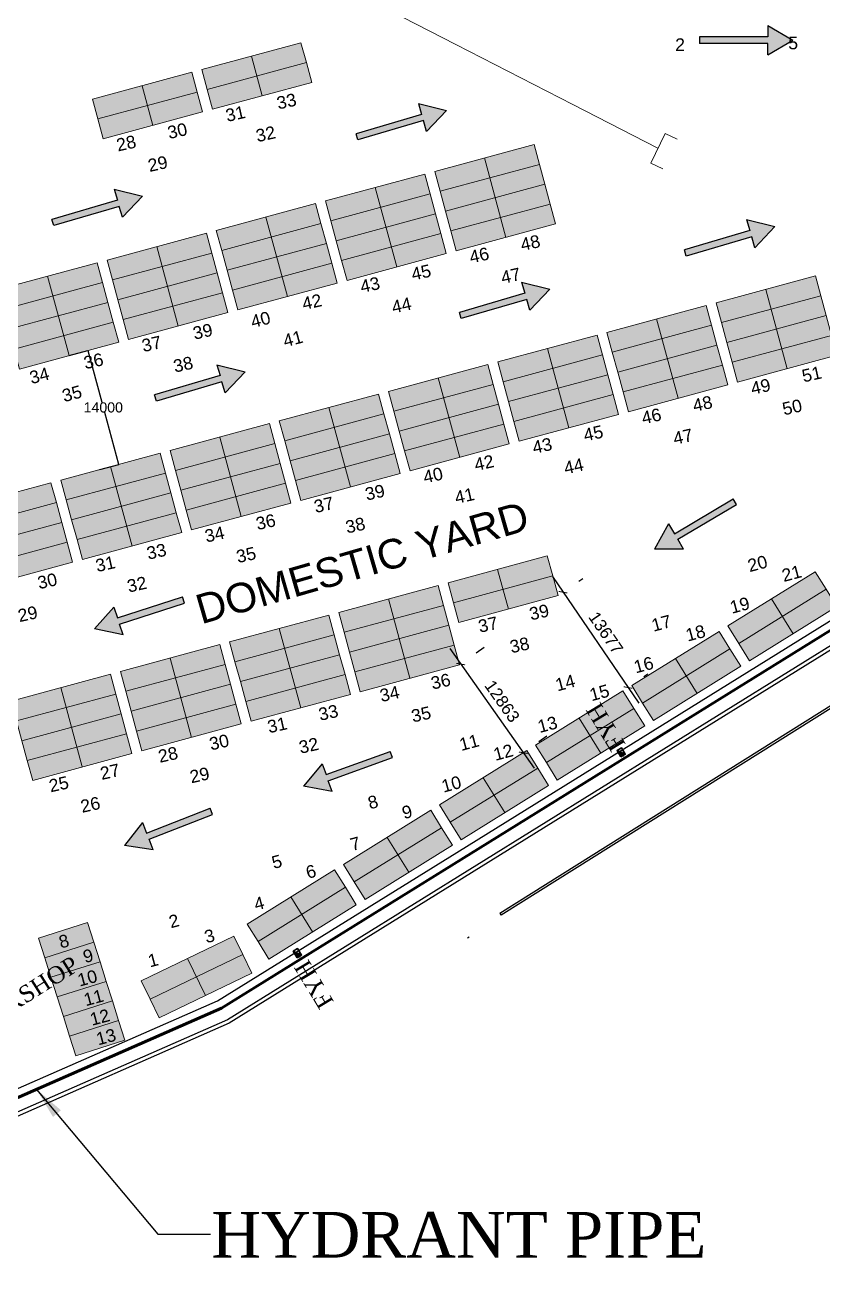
# Model space of a CAD drawing. Header units: inches. Extents: x -1774894 to -657573, y 144736 to 934842.
# Drawn here: x -1498552 to -1403978, y 578671 to 727260 of the extents above; entities that cross this region are included whole.
import ezdxf

# ---------------------------------------------------------------- set-up
doc = ezdxf.new("R2010")
doc.units = ezdxf.units.IN
doc.header["$MEASUREMENT"] = 0
for name, color, linetype in [('A-ANNO-TEXT', 7, 'Continuous'), ('A-WALL-PRHT-EXTR', 8, 'Continuous'), ('C-ROAD-OTLN', 142, 'Continuous'), ('siding cl', 7, 'Continuous')]:
    doc.layers.add(name, color=color, linetype=linetype)
for name, color, linetype, lineweight in [('Container', 5, 'Continuous', 9), ('Existing IR Track', 7, 'Continuous', 0), ('grid', 7, 'Continuous', 18), ('IR PROP. DETAILS', 190, 'Continuous', 0), ('P FIRE', 6, 'Continuous', 35), ('P FIXTURE', 54, 'Continuous', 30), ('P TEXT', 255, 'Continuous', 20), ('Platform', 7, 'Continuous', 0)]:
    doc.layers.add(name, color=color, linetype=linetype, lineweight=lineweight)
doc.styles.add('2MM', font='romans', dxfattribs={"height": 0.07874})
doc.styles.add('ANNO', font='arial.ttf')
doc.styles.add('ARIAL', font='arial.ttf')
doc.styles.get("Standard").update_dxf_attribs({"font": 'arial.ttf'})
doc.styles.add('TIMES', font='times.ttf')
doc.dimstyles.new('Architectural Metric', dxfattribs={"dimscale": 1500, "dimtxt": 2.38, "dimasz": 1.5, "dimexe": 1.5, "dimexo": 2.38, "dimgap": 0.5, "dimtad": 1, "dimtoh": 1, "dimdec": 0, "dimrnd": 1, "dimzin": 0, "dimdsep": 46, "dimtxsty": 'ANNO', "dimblk": 'ARCHTICK', "dimcen": 2.38, "dimdle": 1.5, "dimclrd": 256, "dimclre": 256, "dimclrt": 256, "dimadec": 0, "dimazin": 0, "dimtfac": 1, "dimtdec": 0, "dimtofl": 0, "dimtmove": 0, "dimatfit": 3, "dimfxl": 1, "dimtolj": 1, "dimtzin": 0, "dimlwd": 25, "dimarcsym": 0})
doc.dimstyles.get("Standard").update_dxf_attribs({"dimtxt": 0.18, "dimasz": 0.18, "dimexe": 0.18, "dimexo": 0.0625, "dimgap": 0.09, "dimtad": 0, "dimtih": 1, "dimtoh": 1, "dimdec": 4, "dimzin": 0, "dimdsep": 46, "dimtxsty": 'Standard', "dimcen": 0.09, "dimadec": 0, "dimazin": 0, "dimtfac": 1, "dimtdec": 4, "dimtofl": 0, "dimtmove": 0, "dimatfit": 3, "dimfxl": 1, "dimtolj": 1, "dimtzin": 0, "dimarcsym": 0})

# ---------------------------------------------------------------- blocks, each defined once
blk = doc.blocks.new('A$C504613C0')
at = {"layer": 'P FIXTURE', "ltscale": 7.5}
blk.add_hatch(color=256, dxfattribs=at).paths.add_polyline_path([(900, 2041), (0, 2041), (0, 1441)])
blk.add_line((900, 2041), (0, 1441), dxfattribs=at)
blk.add_lwpolyline([(0, 2041), (0, 1441), (900, 1441), (900, 2041)], close=True, dxfattribs=at)
at = {"layer": 'P TEXT', "ltscale": 3, "insert": (942, 2748), "char_height": 2000, "width": 301259.33, "attachment_point": 1, "style": '2MM'}
blk.add_mtext('{\\fBookman Old Style|b0|i0|c0|p18;FYH}', dxfattribs=at)
blk = doc.blocks.new('_ArchTick')
at = {"color": 0, "linetype": 'ByBlock', "const_width": 0.15}
blk.add_lwpolyline([(-0.5, -0.5), (0.5, 0.5)], dxfattribs=at)
blk = doc.blocks.new('*D635')
at = {"layer": 'A-ANNO-TEXT', "lineweight": 25}
blk.add_line((-1448206, 653311), (-1438203, 639119), dxfattribs=at)
at = {"layer": 'A-ANNO-TEXT', "lineweight": -2}
for p, q in [((-1444128, 653433), (-1445071, 652768)), ((-1436717, 642919), (-1437660, 642255))]:
    blk.add_line(p, q, dxfattribs=at)
at = {"layer": 'Defpoints', "color": 0}
for p in [(-1447046, 651376), (-1439635, 640862), (-1439499, 640958)]:
    blk.add_point(p, dxfattribs=at)
at = {"layer": 'A-ANNO-TEXT', "lineweight": 25, "xscale": 750, "yscale": 750, "zscale": 750}
for p, rotation in [((-1446910, 651472), 125.1788911722398), ((-1439499, 640958), 305.1788911722399)]:
    blk.add_blockref('_ArchTick', p, dxfattribs=dict(at, rotation=rotation))
at = {"layer": 'A-ANNO-TEXT', "insert": (-1441996, 647067), "char_height": 1425, "attachment_point": 5, "rotation": 305.17889, "style": 'ANNO'}
blk.add_mtext('\\A1;12863', dxfattribs=at)
blk = doc.blocks.new('*D636')
at = {"layer": 'A-ANNO-TEXT', "lineweight": 25}
blk.add_line((-1436045, 661853), (-1425814, 646830), dxfattribs=at)
at = {"layer": 'A-ANNO-TEXT', "lineweight": -2}
for p, q in [((-1432425, 661597), (-1432919, 661260)), ((-1424726, 650293), (-1425221, 649956))]:
    blk.add_line(p, q, dxfattribs=at)
at = {"layer": 'Defpoints', "color": 0}
for p in [(-1435375, 659588), (-1427677, 648283), (-1427080, 648690)]:
    blk.add_point(p, dxfattribs=at)
at = {"layer": 'A-ANNO-TEXT', "lineweight": 25, "xscale": 750, "yscale": 750, "zscale": 750}
for p, rotation in [((-1434779, 659994), 124.2566826049493), ((-1427080, 648690), 304.2566826049494)]:
    blk.add_blockref('_ArchTick', p, dxfattribs=dict(at, rotation=rotation))
at = {"layer": 'A-ANNO-TEXT', "insert": (-1429708, 655174), "char_height": 1425, "attachment_point": 5, "rotation": 304.25668, "style": 'ANNO'}
blk.add_mtext('\\A1;13677', dxfattribs=at)
blk = doc.blocks.new('*D637')
at = {"layer": 'Defpoints', "color": 0}
for p in [(-1493339, 688062), (-1487452, 675152), (-1489681, 674548)]:
    blk.add_point(p, dxfattribs=at)
at = {"layer": 'Platform', "color": 0, "lineweight": -2}
for p, q in [((-1493339, 688062), (-1491110, 688665)), ((-1489681, 674548), (-1487452, 675152))]:
    blk.add_line(p, q, dxfattribs=at)
at = {"layer": 'Platform', "lineweight": -2}
for p, q in [((-1491110, 688665), (-1489447, 682521)), ((-1487452, 675152), (-1489115, 681296))]:
    blk.add_line(p, q, dxfattribs=at)
at = {"layer": 'Platform'}
for points in [[(-1491110, 688665), (-1491110, 688665), (-1491110, 688665)], [(-1487452, 675152), (-1487452, 675152), (-1487452, 675152)]]:
    blk.add_solid(points, dxfattribs=at)
at = {"layer": 'Platform', "insert": (-1489281, 681908), "char_height": 1200, "attachment_point": 5}
blk.add_mtext('\\A1;14000', dxfattribs=at)
blk = doc.blocks.new('XZCZXDC')
at = {"layer": 'IR PROP. DETAILS'}
h = blk.add_hatch(color=256, dxfattribs=at)
h.set_gradient(color1=(96, 92, 93), color2=(117, 112, 114), one_color=1, tint=0.45, name='CYLINDER')
h.paths.add_polyline_path([(-17331, 724408), (-17331, 723057), (-25422, 723057), (-25422, 722286), (-17331, 722286), (-17331, 720935), (-14360, 722671)])
at = {"layer": 'siding cl'}
for p, q in [((-17331, 724408), (-17331, 723057)), ((-17331, 723057), (-25422, 723057)), ((-25422, 723057), (-25422, 722286)), ((-17331, 722286), (-25422, 722286)), ((-17331, 720935), (-17331, 722286))]:
    blk.add_line(p, q, dxfattribs=at)
for points in [[(-17331, 724408), (-14360, 722671)], [(-17331, 720935), (-14360, 722671)]]:
    blk.add_lwpolyline(points, dxfattribs=at)

msp = doc.modelspace()

# ---------------------------------------------------------------- hatches: boundary and pattern name
at = {"layer": 'grid'}
h = msp.add_hatch(color=256, dxfattribs=at)
h.set_gradient(color1=(158, 158, 255), color2=(173, 173, 255), one_color=1, tint=0.84, name='CYLINDER')
h.paths.add_polyline_path([(-1465847.314, 725164.497), (-1477610.154, 721980.377), (-1477513.716, 721601.846), (-1476978.643, 719625.166), (-1465210.186, 722810.805)])
h.paths.add_polyline_path([(-1465210.186, 722810.805), (-1476978.643, 719625.166), (-1476341.515, 717271.474), (-1464573.059, 720457.114)])
h = msp.add_hatch(color=256, dxfattribs=at)
h.set_gradient(color1=(158, 158, 255), color2=(173, 173, 255), one_color=1, tint=0.84, name='CYLINDER')
h.paths.add_polyline_path([(-1478792.423, 721660.345), (-1490555.263, 718476.226), (-1490458.825, 718097.694), (-1489923.752, 716121.014), (-1478155.295, 719306.654)])
h.paths.add_polyline_path([(-1478155.295, 719306.654), (-1489923.752, 716121.014), (-1489286.624, 713767.323), (-1477518.167, 716952.963)])
h = msp.add_hatch(color=256, dxfattribs=at)
h.set_gradient(color1=(158, 158, 255), color2=(173, 173, 255), one_color=1, tint=0.84, name='CYLINDER')
h.paths.add_polyline_path([(-1438222.768, 713086.099), (-1449985.608, 709901.98), (-1449889.17, 709523.449), (-1449354.096, 707546.768), (-1437585.64, 710732.408)])
h.paths.add_polyline_path([(-1437585.64, 710732.408), (-1449354.096, 707546.768), (-1448716.968, 705193.077), (-1436948.512, 708378.717)])
h = msp.add_hatch(color=256, dxfattribs=at)
h.set_gradient(color1=(158, 158, 255), color2=(173, 173, 255), one_color=1, tint=0.84, name='CYLINDER')
h.paths.add_polyline_path([(-1451167.877, 709581.948), (-1462930.716, 706397.828), (-1462834.279, 706019.297), (-1462299.205, 704042.617), (-1450530.749, 707228.257)])
h.paths.add_polyline_path([(-1450530.749, 707228.257), (-1462299.205, 704042.617), (-1461662.077, 701688.925), (-1449893.621, 704874.565)])
h = msp.add_hatch(color=256, dxfattribs=at)
h.set_gradient(color1=(158, 158, 255), color2=(173, 173, 255), one_color=1, tint=0.84, name='CYLINDER')
h.paths.add_polyline_path([(-1436948.512, 708378.717), (-1448711.352, 705194.598), (-1448614.914, 704816.066), (-1448079.84, 702839.386), (-1436311.384, 706025.026)])
h.paths.add_polyline_path([(-1436311.384, 706025.026), (-1448079.84, 702839.386), (-1447442.712, 700485.695), (-1435674.256, 703671.334)])
h = msp.add_hatch(color=256, dxfattribs=at)
h.set_gradient(color1=(158, 158, 255), color2=(173, 173, 255), one_color=1, tint=0.84, name='CYLINDER')
h.paths.add_polyline_path([(-1464112.986, 706077.796), (-1475875.825, 702893.677), (-1475779.388, 702515.145), (-1475244.314, 700538.465), (-1463475.858, 703724.105)])
h.paths.add_polyline_path([(-1463475.858, 703724.105), (-1475244.314, 700538.465), (-1474607.186, 698184.774), (-1462838.73, 701370.414)])
h = msp.add_hatch(color=256, dxfattribs=at)
h.set_gradient(color1=(158, 158, 255), color2=(173, 173, 255), one_color=1, tint=0.84, name='CYLINDER')
h.paths.add_polyline_path([(-1449893.621, 704874.565), (-1461656.46, 701690.446), (-1461560.023, 701311.914), (-1461024.949, 699335.234), (-1449256.493, 702520.874)])
h.paths.add_polyline_path([(-1449256.493, 702520.874), (-1461024.949, 699335.234), (-1460387.821, 696981.543), (-1448619.365, 700167.183)])
h = msp.add_hatch(color=256, dxfattribs=at)
h.set_gradient(color1=(158, 158, 255), color2=(173, 173, 255), one_color=1, tint=0.84, name='CYLINDER')
h.paths.add_polyline_path([(-1477058.095, 702573.645), (-1488820.934, 699389.525), (-1488724.497, 699010.994), (-1488189.423, 697034.314), (-1476420.967, 700219.953)])
h.paths.add_polyline_path([(-1476420.967, 700219.953), (-1488189.423, 697034.314), (-1487552.295, 694680.622), (-1475783.839, 697866.262)])
h = msp.add_hatch(color=256, dxfattribs=at)
h.set_gradient(color1=(158, 158, 255), color2=(173, 173, 255), one_color=1, tint=0.84, name='CYLINDER')
h.paths.add_polyline_path([(-1462838.73, 701370.414), (-1474601.569, 698186.294), (-1474505.132, 697807.763), (-1473970.058, 695831.083), (-1462201.602, 699016.722)])
h.paths.add_polyline_path([(-1462201.602, 699016.722), (-1473970.058, 695831.083), (-1473332.93, 693477.391), (-1461564.474, 696663.031)])
h = msp.add_hatch(color=256, dxfattribs=at)
h.set_gradient(color1=(158, 158, 255), color2=(173, 173, 255), one_color=1, tint=0.84, name='CYLINDER')
h.paths.add_polyline_path([(-1490003.203, 699069.493), (-1501766.043, 695885.374), (-1501669.605, 695506.842), (-1501134.532, 693530.162), (-1489366.075, 696715.802)])
h.paths.add_polyline_path([(-1489366.075, 696715.802), (-1501134.532, 693530.162), (-1500497.404, 691176.471), (-1488728.947, 694362.111)])
h = msp.add_hatch(color=256, dxfattribs=at)
h.set_gradient(color1=(158, 158, 255), color2=(173, 173, 255), one_color=1, tint=0.84, name='CYLINDER')
h.paths.add_polyline_path([(-1475783.839, 697866.262), (-1487546.678, 694682.143), (-1487450.241, 694303.611), (-1486915.167, 692326.931), (-1475146.711, 695512.571)])
h.paths.add_polyline_path([(-1475146.711, 695512.571), (-1486915.167, 692326.931), (-1486278.039, 689973.24), (-1474509.583, 693158.88)])
h = msp.add_hatch(color=256, dxfattribs=at)
h.set_gradient(color1=(158, 158, 255), color2=(173, 173, 255), one_color=1, tint=0.84, name='CYLINDER')
h.paths.add_polyline_path([(-1404865.918, 697507.082), (-1416628.758, 694322.963), (-1416532.32, 693944.432), (-1415997.247, 691967.751), (-1404228.79, 695153.391)])
h.paths.add_polyline_path([(-1404228.79, 695153.391), (-1415997.247, 691967.751), (-1415360.119, 689614.06), (-1403591.662, 692799.7)])
h = msp.add_hatch(color=256, dxfattribs=at)
h.set_gradient(color1=(158, 158, 255), color2=(173, 173, 255), one_color=1, tint=0.84, name='CYLINDER')
h.paths.add_polyline_path([(-1488728.947, 694362.111), (-1500491.787, 691177.991), (-1500395.349, 690799.46), (-1499860.276, 688822.779), (-1488091.819, 692008.419)])
h.paths.add_polyline_path([(-1488091.819, 692008.419), (-1499860.276, 688822.779), (-1499223.148, 686469.088), (-1487454.691, 689654.728)])
h = msp.add_hatch(color=256, dxfattribs=at)
h.set_gradient(color1=(158, 158, 255), color2=(173, 173, 255), one_color=1, tint=0.84, name='CYLINDER')
h.paths.add_polyline_path([(-1417811.027, 694002.931), (-1429573.867, 690818.811), (-1429477.429, 690440.28), (-1428942.355, 688463.6), (-1417173.899, 691649.24)])
h.paths.add_polyline_path([(-1417173.899, 691649.24), (-1428942.355, 688463.6), (-1428305.227, 686109.908), (-1416536.771, 689295.548)])
h = msp.add_hatch(color=256, dxfattribs=at)
h.set_gradient(color1=(158, 158, 255), color2=(173, 173, 255), one_color=1, tint=0.84, name='CYLINDER')
h.paths.add_polyline_path([(-1403591.662, 692799.7), (-1415354.502, 689615.58), (-1415258.064, 689237.049), (-1414722.991, 687260.369), (-1402954.534, 690446.009)])
h.paths.add_polyline_path([(-1402954.534, 690446.009), (-1414722.991, 687260.369), (-1414085.863, 684906.678), (-1402317.406, 688092.317)])
h = msp.add_hatch(color=256, dxfattribs=at)
h.set_gradient(color1=(158, 158, 255), color2=(173, 173, 255), one_color=1, tint=0.84, name='CYLINDER')
h.paths.add_polyline_path([(-1430756.136, 690498.779), (-1442518.975, 687314.66), (-1442422.538, 686936.128), (-1441887.464, 684959.448), (-1430119.008, 688145.088)])
h.paths.add_polyline_path([(-1430119.008, 688145.088), (-1441887.464, 684959.448), (-1441250.336, 682605.757), (-1429481.88, 685791.397)])
h = msp.add_hatch(color=256, dxfattribs=at)
h.set_gradient(color1=(158, 158, 255), color2=(173, 173, 255), one_color=1, tint=0.84, name='CYLINDER')
h.paths.add_polyline_path([(-1416536.771, 689295.548), (-1428299.611, 686111.429), (-1428203.173, 685732.897), (-1427668.099, 683756.217), (-1415899.643, 686941.857)])
h.paths.add_polyline_path([(-1415899.643, 686941.857), (-1427668.099, 683756.217), (-1427030.972, 681402.526), (-1415262.515, 684588.166)])
h = msp.add_hatch(color=256, dxfattribs=at)
h.set_gradient(color1=(158, 158, 255), color2=(173, 173, 255), one_color=1, tint=0.84, name='CYLINDER')
h.paths.add_polyline_path([(-1443701.245, 686994.628), (-1455464.084, 683810.508), (-1455367.647, 683431.977), (-1454832.573, 681455.296), (-1443064.117, 684640.936)])
h.paths.add_polyline_path([(-1443064.117, 684640.936), (-1454832.573, 681455.296), (-1454195.445, 679101.605), (-1442426.989, 682287.245)])
h = msp.add_hatch(color=256, dxfattribs=at)
h.set_gradient(color1=(158, 158, 255), color2=(173, 173, 255), one_color=1, tint=0.84, name='CYLINDER')
h.paths.add_polyline_path([(-1429481.88, 685791.397), (-1441244.72, 682607.277), (-1441148.282, 682228.746), (-1440613.208, 680252.066), (-1428844.752, 683437.705)])
h.paths.add_polyline_path([(-1428844.752, 683437.705), (-1440613.208, 680252.066), (-1439976.08, 677898.374), (-1428207.624, 681084.014)])
h = msp.add_hatch(color=256, dxfattribs=at)
h.set_gradient(color1=(158, 158, 255), color2=(173, 173, 255), one_color=1, tint=0.84, name='CYLINDER')
h.paths.add_polyline_path([(-1456646.354, 683490.476), (-1468409.193, 680306.357), (-1468312.756, 679927.825), (-1467777.682, 677951.145), (-1456009.226, 681136.785)])
h.paths.add_polyline_path([(-1456009.226, 681136.785), (-1467777.682, 677951.145), (-1467140.554, 675597.454), (-1455372.098, 678783.093)])
h = msp.add_hatch(color=256, dxfattribs=at)
h.set_gradient(color1=(158, 158, 255), color2=(173, 173, 255), one_color=1, tint=0.84, name='CYLINDER')
h.paths.add_polyline_path([(-1442426.989, 682287.245), (-1454189.828, 679103.126), (-1454093.391, 678724.594), (-1453558.317, 676747.914), (-1441789.861, 679933.554)])
h.paths.add_polyline_path([(-1441789.861, 679933.554), (-1453558.317, 676747.914), (-1452921.189, 674394.223), (-1441152.733, 677579.863)])
h = msp.add_hatch(color=256, dxfattribs=at)
h.set_gradient(color1=(158, 158, 255), color2=(173, 173, 255), one_color=1, tint=0.84, name='CYLINDER')
h.paths.add_polyline_path([(-1469591.462, 679986.324), (-1481354.302, 676802.205), (-1481257.864, 676423.674), (-1480722.791, 674446.993), (-1468954.334, 677632.633)])
h.paths.add_polyline_path([(-1468954.334, 677632.633), (-1480722.791, 674446.993), (-1480085.663, 672093.302), (-1468317.207, 675278.942)])
h = msp.add_hatch(color=256, dxfattribs=at)
h.set_gradient(color1=(158, 158, 255), color2=(173, 173, 255), one_color=1, tint=0.84, name='CYLINDER')
h.paths.add_polyline_path([(-1455372.098, 678783.093), (-1467134.937, 675598.974), (-1467038.5, 675220.443), (-1466503.426, 673243.762), (-1454734.97, 676429.402)])
h.paths.add_polyline_path([(-1454734.97, 676429.402), (-1466503.426, 673243.762), (-1465866.298, 670890.071), (-1454097.842, 674075.711)])
h = msp.add_hatch(color=256, dxfattribs=at)
h.set_gradient(color1=(158, 158, 255), color2=(173, 173, 255), one_color=1, tint=0.84, name='CYLINDER')
h.paths.add_polyline_path([(-1482536.571, 676482.173), (-1494299.411, 673298.053), (-1494202.973, 672919.522), (-1493667.9, 670942.842), (-1481899.443, 674128.482)])
h.paths.add_polyline_path([(-1481899.443, 674128.482), (-1493667.9, 670942.842), (-1493030.772, 668589.15), (-1481262.315, 671774.79)])
h = msp.add_hatch(color=256, dxfattribs=at)
h.set_gradient(color1=(158, 158, 255), color2=(173, 173, 255), one_color=1, tint=0.84, name='CYLINDER')
h.paths.add_polyline_path([(-1468317.207, 675278.942), (-1480080.046, 672094.822), (-1479983.608, 671716.291), (-1479448.535, 669739.611), (-1467680.079, 672925.251)])
h.paths.add_polyline_path([(-1467680.079, 672925.251), (-1479448.535, 669739.611), (-1478811.407, 667385.919), (-1467042.951, 670571.559)])
h = msp.add_hatch(color=256, dxfattribs=at)
h.set_gradient(color1=(158, 158, 255), color2=(173, 173, 255), one_color=1, tint=0.84, name='CYLINDER')
h.paths.add_polyline_path([(-1495481.68, 672978.021), (-1507244.52, 669793.902), (-1507148.082, 669415.37), (-1506613.008, 667438.69), (-1494844.552, 670624.33)])
h.paths.add_polyline_path([(-1494844.552, 670624.33), (-1506613.008, 667438.69), (-1505975.88, 665084.999), (-1494207.424, 668270.639)])
h = msp.add_hatch(color=256, dxfattribs=at)
h.set_gradient(color1=(158, 158, 255), color2=(173, 173, 255), one_color=1, tint=0.84, name='CYLINDER')
h.paths.add_polyline_path([(-1481262.315, 671774.79), (-1493025.155, 668590.671), (-1492928.717, 668212.139), (-1492393.644, 666235.459), (-1480625.187, 669421.099)])
h.paths.add_polyline_path([(-1480625.187, 669421.099), (-1492393.644, 666235.459), (-1491756.516, 663881.768), (-1479988.059, 667067.408)])
h = msp.add_hatch(color=256, dxfattribs=at)
h.set_gradient(color1=(158, 158, 255), color2=(173, 173, 255), one_color=1, tint=0.84, name='CYLINDER')
h.paths.add_polyline_path([(-1494207.424, 668270.639), (-1505970.264, 665086.519), (-1505873.826, 664707.988), (-1505338.752, 662731.308), (-1493570.296, 665916.947)])
h.paths.add_polyline_path([(-1493570.296, 665916.947), (-1505338.752, 662731.308), (-1504701.624, 660377.616), (-1492933.168, 663563.256)])
h = msp.add_hatch(color=256, dxfattribs=at)
h.set_gradient(color1=(158, 158, 255), color2=(173, 173, 255), one_color=1, tint=0.84, name='CYLINDER')
h.paths.add_polyline_path([(-1436649.619, 664294.968), (-1448412.459, 661110.849), (-1448316.021, 660732.317), (-1447780.947, 658755.637), (-1436012.491, 661941.277)])
h.paths.add_polyline_path([(-1436012.491, 661941.277), (-1447780.947, 658755.637), (-1447143.819, 656401.946), (-1435375.363, 659587.585)])
h = msp.add_hatch(color=256, dxfattribs=at)
h.set_gradient(color1=(158, 158, 255), color2=(173, 173, 255), one_color=1, tint=0.84, name='CYLINDER')
h.paths.add_polyline_path([(-1404886.629, 662426.69), (-1415240.985, 656000.937), (-1415039.978, 655666.001), (-1413960.165, 653926.008), (-1403600.864, 660354.83)])
h.paths.add_polyline_path([(-1403600.864, 660354.83), (-1413960.165, 653926.008), (-1412674.401, 651854.148), (-1402315.1, 658282.97)])
h = msp.add_hatch(color=256, dxfattribs=at)
h.set_gradient(color1=(158, 158, 255), color2=(173, 173, 255), one_color=1, tint=0.84, name='CYLINDER')
h.paths.add_polyline_path([(-1449594.728, 660790.816), (-1461357.567, 657606.697), (-1461261.13, 657228.166), (-1460726.056, 655251.485), (-1448957.6, 658437.125)])
h.paths.add_polyline_path([(-1448957.6, 658437.125), (-1460726.056, 655251.485), (-1460088.928, 652897.794), (-1448320.472, 656083.434)])
h = msp.add_hatch(color=256, dxfattribs=at)
h.set_gradient(color1=(158, 158, 255), color2=(173, 173, 255), one_color=1, tint=0.84, name='CYLINDER')
h.paths.add_polyline_path([(-1462539.837, 657286.665), (-1474302.676, 654102.545), (-1474206.239, 653724.014), (-1473671.165, 651747.334), (-1461902.709, 654932.974)])
h.paths.add_polyline_path([(-1461902.709, 654932.974), (-1473671.165, 651747.334), (-1473034.037, 649393.642), (-1461265.581, 652579.282)])
h = msp.add_hatch(color=256, dxfattribs=at)
h.set_gradient(color1=(158, 158, 255), color2=(173, 173, 255), one_color=1, tint=0.84, name='CYLINDER')
h.paths.add_polyline_path([(-1448320.472, 656083.434), (-1460083.311, 652899.314), (-1459986.874, 652520.783), (-1459451.8, 650544.103), (-1447683.344, 653729.743)])
h = msp.add_hatch(color=256, dxfattribs=at)
h.set_gradient(color1=(158, 158, 255), color2=(173, 173, 255), one_color=1, tint=0.84, name='CYLINDER')
h.paths.add_polyline_path([(-1416281.69, 655355.092), (-1426636.046, 648929.338), (-1426435.039, 648594.402), (-1425355.226, 646854.41), (-1414995.925, 653283.231)])
h.paths.add_polyline_path([(-1414995.925, 653283.231), (-1425355.226, 646854.41), (-1424069.462, 644782.549), (-1413710.161, 651211.371)])
h = msp.add_hatch(color=256, dxfattribs=at)
h.set_gradient(color1=(158, 158, 255), color2=(173, 173, 255), one_color=1, tint=0.84, name='CYLINDER')
h.paths.add_polyline_path([(-1475484.946, 653782.513), (-1487247.785, 650598.394), (-1487151.348, 650219.862), (-1486616.274, 648243.182), (-1474847.818, 651428.822)])
h.paths.add_polyline_path([(-1474847.818, 651428.822), (-1486616.274, 648243.182), (-1485979.146, 645889.491), (-1474210.69, 649075.131)])
h = msp.add_hatch(color=256, dxfattribs=at)
h.set_gradient(color1=(158, 158, 255), color2=(173, 173, 255), one_color=1, tint=0.84, name='CYLINDER')
h.paths.add_polyline_path([(-1461265.581, 652579.282), (-1473028.42, 649395.163), (-1472931.983, 649016.631), (-1472396.909, 647039.951), (-1460628.453, 650225.591)])
h.paths.add_polyline_path([(-1460628.453, 650225.591), (-1472396.909, 647039.951), (-1471759.781, 644686.26), (-1459991.325, 647871.9)])
h = msp.add_hatch(color=256, dxfattribs=at)
h.set_gradient(color1=(158, 158, 255), color2=(173, 173, 255), one_color=1, tint=0.84, name='CYLINDER')
h.paths.add_polyline_path([(-1447683.344, 653729.743), (-1459446.183, 650545.623), (-1459349.746, 650167.092), (-1458814.672, 648190.412), (-1447046.216, 651376.051)])
h = msp.add_hatch(color=256, dxfattribs=at)
h.set_gradient(color1=(158, 158, 255), color2=(173, 173, 255), one_color=1, tint=0.84, name='CYLINDER')
h.paths.add_polyline_path([(-1488430.054, 650278.362), (-1500192.894, 647094.242), (-1500096.456, 646715.711), (-1499561.383, 644739.03), (-1487792.926, 647924.67)])
h.paths.add_polyline_path([(-1487792.926, 647924.67), (-1499561.383, 644739.03), (-1498924.255, 642385.339), (-1487155.798, 645570.979)])
h = msp.add_hatch(color=256, dxfattribs=at)
h.set_gradient(color1=(158, 158, 255), color2=(173, 173, 255), one_color=1, tint=0.84, name='CYLINDER')
h.paths.add_polyline_path([(-1474210.69, 649075.131), (-1485973.529, 645891.011), (-1485877.092, 645512.48), (-1485342.018, 643535.8), (-1473573.562, 646721.439)])
h.paths.add_polyline_path([(-1473573.562, 646721.439), (-1485342.018, 643535.8), (-1484704.89, 641182.108), (-1472936.434, 644367.748)])
h = msp.add_hatch(color=256, dxfattribs=at)
h.set_gradient(color1=(158, 158, 255), color2=(173, 173, 255), one_color=1, tint=0.84, name='CYLINDER')
h.paths.add_polyline_path([(-1427676.751, 648283.493), (-1438031.107, 641857.739), (-1437830.099, 641522.803), (-1436750.287, 639782.811), (-1426390.986, 646211.633)])
h.paths.add_polyline_path([(-1426390.986, 646211.633), (-1436750.287, 639782.811), (-1435464.523, 637710.951), (-1425105.222, 644139.773)])
h = msp.add_hatch(color=256, dxfattribs=at)
h.set_gradient(color1=(158, 158, 255), color2=(173, 173, 255), one_color=1, tint=0.84, name='CYLINDER')
h.paths.add_polyline_path([(-1487155.798, 645570.979), (-1498918.638, 642386.86), (-1498822.2, 642008.328), (-1498287.127, 640031.648), (-1486518.67, 643217.288)])
h.paths.add_polyline_path([(-1486518.67, 643217.288), (-1498287.127, 640031.648), (-1497649.999, 637677.957), (-1485881.542, 640863.597)])
h = msp.add_hatch(color=256, dxfattribs=at)
h.set_gradient(color1=(158, 158, 255), color2=(173, 173, 255), one_color=1, tint=0.84, name='CYLINDER')
h.paths.add_polyline_path([(-1439071.812, 641211.894), (-1449426.168, 634786.141), (-1449225.16, 634451.205), (-1448145.348, 632711.212), (-1437786.047, 639140.034)])
h.paths.add_polyline_path([(-1437786.047, 639140.034), (-1448145.348, 632711.212), (-1446859.584, 630639.352), (-1436500.283, 637068.174)])
h = msp.add_hatch(color=256, dxfattribs=at)
h.set_gradient(color1=(158, 158, 255), color2=(173, 173, 255), one_color=1, tint=0.84, name='CYLINDER')
h.paths.add_polyline_path([(-1450466.873, 634140.296), (-1460821.229, 627714.542), (-1460620.221, 627379.606), (-1459540.409, 625639.614), (-1449181.108, 632068.436)])
h.paths.add_polyline_path([(-1449181.108, 632068.436), (-1459540.409, 625639.614), (-1458254.645, 623567.753), (-1447895.344, 629996.575)])
h = msp.add_hatch(color=256, dxfattribs=at)
h.set_gradient(color1=(158, 158, 255), color2=(173, 173, 255), one_color=1, tint=0.84, name='CYLINDER')
h.paths.add_polyline_path([(-1461861.933, 627068.697), (-1472216.29, 620642.943), (-1472015.282, 620308.008), (-1470935.47, 618568.015), (-1460576.169, 624996.837)])
h.paths.add_polyline_path([(-1460576.169, 624996.837), (-1470935.47, 618568.015), (-1469649.706, 616496.155), (-1459290.405, 622924.977)])
h = msp.add_hatch(color=256, dxfattribs=at)
h.set_gradient(color1=(216, 159, 116), color2=(211, 148, 100), one_color=1, tint=0.61, name='CYLINDER')
h.paths.add_polyline_path([(-1490406.521, 618489.955), (-1491143.068, 620814.453), (-1496954.314, 618973.085), (-1496217.767, 616648.587)])
h = msp.add_hatch(color=256, dxfattribs=at)
h.set_gradient(color1=(216, 159, 116), color2=(211, 148, 100), one_color=1, tint=0.61, name='CYLINDER')
h.paths.add_polyline_path([(-1489669.973, 616165.456), (-1490406.521, 618489.955), (-1496217.767, 616648.587), (-1495481.219, 614324.088)])
h = msp.add_hatch(color=256, dxfattribs=at)
h.set_gradient(color1=(158, 158, 255), color2=(173, 173, 255), one_color=1, tint=0.84, name='CYLINDER')
h.paths.add_polyline_path([(-1473810.109, 619211.051), (-1484783.601, 613911.478), (-1484618.984, 613557.236), (-1483728.42, 611713.201), (-1472749.688, 617015.305)])
h.paths.add_polyline_path([(-1472749.688, 617015.305), (-1483728.42, 611713.201), (-1482668, 609517.454), (-1471689.267, 614819.558)])
h = msp.add_hatch(color=256, dxfattribs=at)
h.set_gradient(color1=(216, 159, 116), color2=(211, 148, 100), one_color=1, tint=0.61, name='CYLINDER')
h.paths.add_polyline_path([(-1488933.426, 613840.958), (-1489669.973, 616165.456), (-1495481.219, 614324.088), (-1494744.672, 611999.59)])
h = msp.add_hatch(color=256, dxfattribs=at)
h.set_gradient(color1=(216, 159, 116), color2=(211, 148, 100), one_color=1, tint=0.61, name='CYLINDER')
h.paths.add_polyline_path([(-1488196.879, 611516.46), (-1488933.426, 613840.958), (-1494744.672, 611999.59), (-1494008.125, 609675.091)])
h = msp.add_hatch(color=256, dxfattribs=at)
h.set_gradient(color1=(216, 159, 116), color2=(211, 148, 100), one_color=1, tint=0.61, name='CYLINDER')
h.paths.add_polyline_path([(-1487460.332, 609191.961), (-1488196.879, 611516.46), (-1494008.125, 609675.091), (-1493271.577, 607350.593)])
h = msp.add_hatch(color=256, dxfattribs=at)
h.set_gradient(color1=(216, 159, 116), color2=(211, 148, 100), one_color=1, tint=0.61, name='CYLINDER')
h.paths.add_polyline_path([(-1486723.784, 606867.463), (-1487460.332, 609191.961), (-1493271.577, 607350.593), (-1492535.03, 605026.095)])
at = {"layer": 'P FIXTURE', "ltscale": 7.5}
msp.add_hatch(color=256, dxfattribs=at).paths.add_polyline_path([(-1466759.134, 617412.241), (-1466292.072, 616642.921), (-1465779.192, 616954.296)])

# ---------------------------------------------------------------- linework, layer by layer
at = {"layer": 'A-WALL-PRHT-EXTR', "ltscale": 0.2}
for p, q in [((-1334209.939, 696413.04), (-1474551.92, 609275.882)), ((-1333972.57, 696030.736), (-1474341.74, 608876.697)), ((-1474551.92, 609275.882), (-1516434.301, 590890.978)), ((-1474341.74, 608876.697), (-1516251.321, 590479.853))]:
    msp.add_line(p, q, dxfattribs=at)
at = {"layer": 'A-WALL-PRHT-EXTR', "linetype": 'Continuous'}
for p, q in [((-1376772.456, 663048.372), (-1442258.548, 621901.663)), ((-1376639.884, 662836.416), (-1442125.542, 621689.981)), ((-1442258.548, 621901.663), (-1442125.542, 621689.981)), ((-1445908.982, 619078.585), (-1446126.635, 618955.591))]:
    msp.add_line(p, q, dxfattribs=at)
at = {"layer": 'C-ROAD-OTLN', "linetype": 'Continuous'}
msp.add_lwpolyline([(-1588750.958, 561171.118), (-1586870.125, 561907.338), (-1517471.19, 593220.684), (-1475742.632, 611538.065), (-1446241.184, 629846.208), (-1332998.643, 700166.876), (-1300148.972, 646897.494), (-1288701.18, 654327.462), (-1257232.345, 600104.348), (-1227297.771, 550362.185), (-1197119.026, 568837.804), (-1135053.01, 467111.511), (-1109719.226, 482653.649), (-1080355.354, 435262.358), (-1075384.964, 438342.035), (-1063392.074, 418986.326), (-1071839.102, 413752.506), (-1049220.61, 378269.035), (-1048975.024, 378422.078), (-1016206.791, 398840.16), (-981046.912, 342413.354), (-1010942.246, 323864.823), (-980086.541, 275015.69), (-960928.11, 244685.067)], dxfattribs=at)
at = {"layer": 'Container'}
for p, q in [((-1471731.543, 723571.677), (-1470457.287, 718864.294)), ((-1484676.651, 720067.525), (-1483402.395, 715360.143)), ((-1444106.996, 711493.28), (-1441558.484, 702078.515)), ((-1457052.105, 707989.128), (-1454503.593, 698574.363)), ((-1469997.214, 704484.976), (-1467448.702, 695070.211)), ((-1482942.323, 700980.825), (-1480393.811, 691566.06)), ((-1495887.432, 697476.673), (-1493338.92, 688061.908)), ((-1410750.146, 695914.262), (-1408201.635, 686499.497)), ((-1423695.255, 692410.111), (-1421146.743, 682995.346)), ((-1436640.364, 688905.959), (-1434091.852, 679491.194)), ((-1449585.473, 685401.808), (-1447036.961, 675987.043)), ((-1462530.582, 681897.656), (-1459982.07, 672482.891)), ((-1475475.691, 678393.504), (-1472927.179, 668978.739)), ((-1488420.799, 674889.353), (-1485872.288, 665474.588)), ((-1442533.847, 662702.148), (-1441259.591, 657994.766)), ((-1455478.956, 659197.996), (-1452930.444, 649783.231)), ((-1410066.279, 659212.279), (-1407494.75, 655068.559)), ((-1468424.065, 655693.845), (-1465875.553, 646279.08)), ((-1481369.174, 652189.693), (-1478820.662, 642774.928)), ((-1421461.34, 652140.681), (-1418889.811, 647996.96)), ((-1494314.282, 648685.542), (-1491765.771, 639270.777)), ((-1432856.401, 645069.082), (-1430284.872, 640925.362)), ((-1444251.462, 637997.483), (-1441679.933, 633853.763)), ((-1455646.523, 630925.885), (-1453074.994, 626782.164)), ((-1467041.584, 623854.286), (-1464470.055, 619710.566)), ((-1479299.475, 616559.999), (-1477178.633, 612168.506))]:
    msp.add_line(p, q, dxfattribs=at)
for points in [[(-1476978.643, 719625.166), (-1465210.186, 722810.805), (-1465847.314, 725164.497), (-1477615.771, 721978.857)], [(-1476341.515, 717271.474), (-1464573.059, 720457.114), (-1465210.186, 722810.805), (-1476978.643, 719625.166)], [(-1489923.752, 716121.014), (-1478155.295, 719306.654), (-1478792.423, 721660.345), (-1490560.88, 718474.705)], [(-1489286.624, 713767.323), (-1477518.167, 716952.963), (-1478155.295, 719306.654), (-1489923.752, 716121.014)], [(-1449354.096, 707546.768), (-1437585.64, 710732.408), (-1438222.768, 713086.099), (-1449991.224, 709900.46)], [(-1448716.968, 705193.077), (-1436948.512, 708378.717), (-1437585.64, 710732.408), (-1449354.096, 707546.768)], [(-1462299.205, 704042.617), (-1450530.749, 707228.257), (-1451167.877, 709581.948), (-1462936.333, 706396.308)], [(-1448079.84, 702839.386), (-1436311.384, 706025.026), (-1436948.512, 708378.717), (-1448716.968, 705193.077)], [(-1475244.314, 700538.465), (-1463475.858, 703724.105), (-1464112.986, 706077.796), (-1475881.442, 702892.156)], [(-1461662.077, 701688.925), (-1449893.621, 704874.565), (-1450530.749, 707228.257), (-1462299.205, 704042.617)], [(-1447442.712, 700485.695), (-1435674.256, 703671.334), (-1436311.384, 706025.026), (-1448079.84, 702839.386)], [(-1461024.949, 699335.234), (-1449256.493, 702520.874), (-1449893.621, 704874.565), (-1461662.077, 701688.925)], [(-1474607.186, 698184.774), (-1462838.73, 701370.414), (-1463475.858, 703724.105), (-1475244.314, 700538.465)], [(-1488189.423, 697034.314), (-1476420.967, 700219.953), (-1477058.095, 702573.645), (-1488826.551, 699388.005)], [(-1473970.058, 695831.083), (-1462201.602, 699016.722), (-1462838.73, 701370.414), (-1474607.186, 698184.774)], [(-1460387.821, 696981.543), (-1448619.365, 700167.183), (-1449256.493, 702520.874), (-1461024.949, 699335.234)], [(-1487552.295, 694680.622), (-1475783.839, 697866.262), (-1476420.967, 700219.953), (-1488189.423, 697034.314)], [(-1501134.532, 693530.162), (-1489366.075, 696715.802), (-1490003.203, 699069.493), (-1501771.66, 695883.853)], [(-1473332.93, 693477.391), (-1461564.474, 696663.031), (-1462201.602, 699016.722), (-1473970.058, 695831.083)], [(-1486915.167, 692326.931), (-1475146.711, 695512.571), (-1475783.839, 697866.262), (-1487552.295, 694680.622)], [(-1415997.247, 691967.751), (-1404228.79, 695153.391), (-1404865.918, 697507.082), (-1416634.375, 694321.443)], [(-1500497.404, 691176.471), (-1488728.947, 694362.111), (-1489366.075, 696715.802), (-1501134.532, 693530.162)], [(-1486278.039, 689973.24), (-1474509.583, 693158.88), (-1475146.711, 695512.571), (-1486915.167, 692326.931)], [(-1499860.276, 688822.779), (-1488091.819, 692008.419), (-1488728.947, 694362.111), (-1500497.404, 691176.471)], [(-1428942.355, 688463.6), (-1417173.899, 691649.24), (-1417811.027, 694002.931), (-1429579.483, 690817.291)], [(-1415360.119, 689614.06), (-1403591.662, 692799.7), (-1404228.79, 695153.391), (-1415997.247, 691967.751)], [(-1414722.991, 687260.369), (-1402954.534, 690446.009), (-1403591.662, 692799.7), (-1415360.119, 689614.06)], [(-1499223.148, 686469.088), (-1487454.691, 689654.728), (-1488091.819, 692008.419), (-1499860.276, 688822.779)], [(-1428305.227, 686109.908), (-1416536.771, 689295.548), (-1417173.899, 691649.24), (-1428942.355, 688463.6)], [(-1441887.464, 684959.448), (-1430119.008, 688145.088), (-1430756.136, 690498.779), (-1442524.592, 687313.139)], [(-1414085.863, 684906.678), (-1402317.406, 688092.317), (-1402954.534, 690446.009), (-1414722.991, 687260.369)], [(-1441250.336, 682605.757), (-1429481.88, 685791.397), (-1430119.008, 688145.088), (-1441887.464, 684959.448)], [(-1427668.099, 683756.217), (-1415899.643, 686941.857), (-1416536.771, 689295.548), (-1428305.227, 686109.908)], [(-1454832.573, 681455.296), (-1443064.117, 684640.936), (-1443701.245, 686994.628), (-1455469.701, 683808.988)], [(-1427030.972, 681402.526), (-1415262.515, 684588.166), (-1415899.643, 686941.857), (-1427668.099, 683756.217)], [(-1440613.208, 680252.066), (-1428844.752, 683437.705), (-1429481.88, 685791.397), (-1441250.336, 682605.757)], [(-1454195.445, 679101.605), (-1442426.989, 682287.245), (-1443064.117, 684640.936), (-1454832.573, 681455.296)], [(-1467777.682, 677951.145), (-1456009.226, 681136.785), (-1456646.354, 683490.476), (-1468414.81, 680304.836)], [(-1453558.317, 676747.914), (-1441789.861, 679933.554), (-1442426.989, 682287.245), (-1454195.445, 679101.605)], [(-1439976.08, 677898.374), (-1428207.624, 681084.014), (-1428844.752, 683437.705), (-1440613.208, 680252.066)], [(-1467140.554, 675597.454), (-1455372.098, 678783.093), (-1456009.226, 681136.785), (-1467777.682, 677951.145)], [(-1480722.791, 674446.993), (-1468954.334, 677632.633), (-1469591.462, 679986.324), (-1481359.919, 676800.684)], [(-1452921.189, 674394.223), (-1441152.733, 677579.863), (-1441789.861, 679933.554), (-1453558.317, 676747.914)], [(-1480085.663, 672093.302), (-1468317.207, 675278.942), (-1468954.334, 677632.633), (-1480722.791, 674446.993)], [(-1466503.426, 673243.762), (-1454734.97, 676429.402), (-1455372.098, 678783.093), (-1467140.554, 675597.454)], [(-1493667.9, 670942.842), (-1481899.443, 674128.482), (-1482536.571, 676482.173), (-1494305.028, 673296.533)], [(-1465866.298, 670890.071), (-1454097.842, 674075.711), (-1454734.97, 676429.402), (-1466503.426, 673243.762)], [(-1479448.535, 669739.611), (-1467680.079, 672925.251), (-1468317.207, 675278.942), (-1480085.663, 672093.302)], [(-1493030.772, 668589.15), (-1481262.315, 671774.79), (-1481899.443, 674128.482), (-1493667.9, 670942.842)], [(-1506613.008, 667438.69), (-1494844.552, 670624.33), (-1495481.68, 672978.021), (-1507250.136, 669792.381)], [(-1492393.644, 666235.459), (-1480625.187, 669421.099), (-1481262.315, 671774.79), (-1493030.772, 668589.15)], [(-1478811.407, 667385.919), (-1467042.951, 670571.559), (-1467680.079, 672925.251), (-1479448.535, 669739.611)], [(-1505975.88, 665084.999), (-1494207.424, 668270.639), (-1494844.552, 670624.33), (-1506613.008, 667438.69)], [(-1491756.516, 663881.768), (-1479988.059, 667067.408), (-1480625.187, 669421.099), (-1492393.644, 666235.459)], [(-1505338.752, 662731.308), (-1493570.296, 665916.947), (-1494207.424, 668270.639), (-1505975.88, 665084.999)], [(-1504701.624, 660377.616), (-1492933.168, 663563.256), (-1493570.296, 665916.947), (-1505338.752, 662731.308)], [(-1447780.947, 658755.637), (-1436012.491, 661941.277), (-1436649.619, 664294.968), (-1448418.075, 661109.328)], [(-1447143.819, 656401.946), (-1435375.363, 659587.585), (-1436012.491, 661941.277), (-1447780.947, 658755.637)], [(-1413960.165, 653926.008), (-1403600.864, 660354.83), (-1404886.629, 662426.69), (-1415245.93, 655997.868)], [(-1460726.056, 655251.485), (-1448957.6, 658437.125), (-1449594.728, 660790.816), (-1461363.184, 657605.177)], [(-1412674.401, 651854.148), (-1402315.1, 658282.97), (-1403600.864, 660354.83), (-1413960.165, 653926.008)], [(-1460088.928, 652897.794), (-1448320.472, 656083.434), (-1448957.6, 658437.125), (-1460726.056, 655251.485)], [(-1473671.165, 651747.334), (-1461902.709, 654932.974), (-1462539.837, 657286.665), (-1474308.293, 654101.025)], [(-1459451.8, 650544.103), (-1447683.344, 653729.743), (-1448320.472, 656083.434), (-1460088.928, 652897.794)], [(-1425355.226, 646854.41), (-1414995.925, 653283.231), (-1416281.69, 655355.092), (-1426640.991, 648926.27)], [(-1473034.037, 649393.642), (-1461265.581, 652579.282), (-1461902.709, 654932.974), (-1473671.165, 651747.334)], [(-1486616.274, 648243.182), (-1474847.818, 651428.822), (-1475484.946, 653782.513), (-1487253.402, 650596.873)], [(-1472396.909, 647039.951), (-1460628.453, 650225.591), (-1461265.581, 652579.282), (-1473034.037, 649393.642)], [(-1458814.672, 648190.412), (-1447046.216, 651376.051), (-1447683.344, 653729.743), (-1459451.8, 650544.103)], [(-1424069.462, 644782.549), (-1413710.161, 651211.371), (-1414995.925, 653283.231), (-1425355.226, 646854.41)], [(-1485979.146, 645889.491), (-1474210.69, 649075.131), (-1474847.818, 651428.822), (-1486616.274, 648243.182)], [(-1499561.383, 644739.03), (-1487792.926, 647924.67), (-1488430.054, 650278.362), (-1500198.511, 647092.722)], [(-1471759.781, 644686.26), (-1459991.325, 647871.9), (-1460628.453, 650225.591), (-1472396.909, 647039.951)], [(-1498924.255, 642385.339), (-1487155.798, 645570.979), (-1487792.926, 647924.67), (-1499561.383, 644739.03)], [(-1485342.018, 643535.8), (-1473573.562, 646721.439), (-1474210.69, 649075.131), (-1485979.146, 645889.491)], [(-1436750.287, 639782.811), (-1426390.986, 646211.633), (-1427676.751, 648283.493), (-1438036.051, 641854.671)], [(-1484704.89, 641182.108), (-1472936.434, 644367.748), (-1473573.562, 646721.439), (-1485342.018, 643535.8)], [(-1498287.127, 640031.648), (-1486518.67, 643217.288), (-1487155.798, 645570.979), (-1498924.255, 642385.339)], [(-1435464.523, 637710.951), (-1425105.222, 644139.773), (-1426390.986, 646211.633), (-1436750.287, 639782.811)], [(-1497649.999, 637677.957), (-1485881.542, 640863.597), (-1486518.67, 643217.288), (-1498287.127, 640031.648)], [(-1448145.348, 632711.212), (-1437786.047, 639140.034), (-1439071.812, 641211.894), (-1449431.112, 634783.072)], [(-1446859.584, 630639.352), (-1436500.283, 637068.174), (-1437786.047, 639140.034), (-1448145.348, 632711.212)], [(-1459540.409, 625639.614), (-1449181.108, 632068.436), (-1450466.873, 634140.296), (-1460826.173, 627711.474)], [(-1458254.645, 623567.753), (-1447895.344, 629996.575), (-1449181.108, 632068.436), (-1459540.409, 625639.614)], [(-1470935.47, 618568.015), (-1460576.169, 624996.837), (-1461861.933, 627068.697), (-1472221.234, 620639.875)], [(-1469649.706, 616496.155), (-1459290.405, 622924.977), (-1460576.169, 624996.837), (-1470935.47, 618568.015)], [(-1491143.068, 620814.453), (-1496954.314, 618973.085), (-1496217.767, 616648.587), (-1490406.521, 618489.955)], [(-1490406.521, 618489.955), (-1496217.767, 616648.587), (-1495481.219, 614324.088), (-1489669.973, 616165.456)], [(-1483728.42, 611713.201), (-1472749.688, 617015.305), (-1473810.109, 619211.051), (-1484788.841, 613908.947)], [(-1482668, 609517.454), (-1471689.267, 614819.558), (-1472749.688, 617015.305), (-1483728.42, 611713.201)], [(-1489669.973, 616165.456), (-1495481.219, 614324.088), (-1494744.672, 611999.59), (-1488933.426, 613840.958)], [(-1488933.426, 613840.958), (-1494744.672, 611999.59), (-1494008.125, 609675.091), (-1488196.879, 611516.46)], [(-1488196.879, 611516.46), (-1494008.125, 609675.091), (-1493271.577, 607350.593), (-1487460.332, 609191.961)], [(-1487460.332, 609191.961), (-1493271.577, 607350.593), (-1492535.03, 605026.095), (-1486723.784, 606867.463)]]:
    msp.add_lwpolyline(points, close=True, dxfattribs=at)
at = {"layer": 'Existing IR Track', "color": 0}
msp.add_lwpolyline([(-1423528.005, 712644.603), (-1433621.765, 717855.371), (-1447474.62, 724960.831), (-1461663.829, 732252.238), (-1473289.092, 738205.827), (-1482110.042, 742737.45), (-1490831.085, 747214.409), (-1500726.366, 752233.119), (-1524002.594, 764322.12)], dxfattribs=at)
at = {"layer": 'Existing IR Track', "color": 0, "flags": 128}
msp.add_lwpolyline([(-1421270.206, 713708.725), (-1422691.201, 714390), (-1424364.809, 710899.206), (-1422943.813, 710217.931)], dxfattribs=at)
at = {"layer": 'P FIRE', "lineweight": 60}
msp.add_lwpolyline([(-1624783.382, 783494.182), (-1575744.337, 697795.98), (-1627991.608, 689567.972), (-1656884.147, 681469.318), (-1699178.391, 659460.741), (-1602093.635, 566856.817), (-1594362.836, 555986.676), (-1588377.507, 560243.418), (-1586481.983, 560985.388), (-1517064.567, 592307.074), (-1475275.668, 610650.943), (-1445713.886, 628996.528), (-1333323.285, 698788.162)], dxfattribs=at)
at = {"layer": 'P FIRE', "ltscale": 7.5, "const_width": 50}
for points in [[(-1427663.668, 640618.551), (-1427495.331, 640309.776)], [(-1466035.632, 616798.609), (-1465867.294, 616489.833)]]:
    msp.add_lwpolyline(points, dxfattribs=at)
at = {"layer": 'P FIXTURE', "ltscale": 7.5}
msp.add_line((-1466759.134, 617412.241), (-1465779.192, 616954.296), dxfattribs=at)
msp.add_lwpolyline([(-1466292.072, 616642.921), (-1465779.192, 616954.296), (-1466246.255, 617723.616), (-1466759.134, 617412.241)], close=True, dxfattribs=at)

# ---------------------------------------------------------------- block references
at = {"layer": 'IR PROP. DETAILS'}
msp.add_blockref('XZCZXDC', (-1393185.12, 2793.336), dxfattribs=at)
at = {"layer": 'IR PROP. DETAILS', "xscale": -1}
for p, rotation in [((-1638873.751, 1414450.022), 196.4011063248317), ((-1674917.923, 1404281.777), 196.4011063248318), ((-1599958.125, 1400673.93), 196.4011063248309), ((-1626626.974, 1393251.762), 196.4011063248309), ((-1662748.082, 1383467.986), 196.4011063248309)]:
    msp.add_blockref('XZCZXDC', p, dxfattribs=dict(at, rotation=rotation))
at = {"layer": 'IR PROP. DETAILS'}
for p, rotation in [((-1804208.585, 1279798.911), 210.6029053202964), ((-1727063.712, 1338598.037), 197.9818892677711), ((-1724042.952, 1312004.633), 199.816640499722), ((-1764281.107, 1297386.842), 201.4393028635616)]:
    msp.add_blockref('XZCZXDC', p, dxfattribs=dict(at, rotation=rotation))
at = {"layer": 'P FIRE', "ltscale": 7.5, "rotation": 121.2624069344348}
msp.add_blockref('A$C504613C0', (-1426175.145, 641522.251), dxfattribs=at)

# ---------------------------------------------------------------- texts
at = {"color": 7, "style": 'TIMES'}
msp.add_text('HYDRANT PIPE', height=5400, dxfattribs=at).set_placement((-1476479.16, 581094.616))
at = {"layer": 'A-ANNO-TEXT', "char_height": 1500, "attachment_point": 2, "style": 'ARIAL'}
for s, insert in [('{\\C7;2}', (-1420915.032, 725683.789)), ('{\\C7;5}', (-1407505.32, 725883.569))]:
    msp.add_mtext(s, dxfattribs=dict(at, insert=insert))
at = {"layer": 'A-ANNO-TEXT', "attachment_point": 2, "style": 'ARIAL'}
for s, insert, char_height, rotation in [('{\\C7;33}', (-1467723.702, 718955.533), 1500, 12.53789219), ('{\\C7;31}', (-1473782.756, 717483.042), 1500, 12.53789219), ('{\\C7;30}', (-1480668.811, 715451.382), 1500, 12.53789219), ('{\\C7;32}', (-1470197.79, 715075.949), 1500, 12.53789219), ('{\\C7;28}', (-1486727.865, 713978.89), 1500, 12.53789219), ('{\\C7;29}', (-1482989.94, 711546.259), 1500, 12.53789219), ('{\\C7;48}', (-1438824.9, 702169.754), 1500, 12.53789219), ('{\\C7;46}', (-1444883.954, 700697.262), 1500, 12.53789219), ('{\\C7;45}', (-1451770.009, 698665.602), 1500, 12.53789219), ('{\\C7;47}', (-1441146.029, 698264.631), 1500, 12.53789219), ('{\\C7;43}', (-1457829.062, 697193.11), 1500, 12.53789219), ('{\\C7;42}', (-1464715.117, 695161.45), 1500, 12.53789219), ('{\\C7;44}', (-1454091.138, 694760.479), 1500, 12.53789219), ('{\\C7;40}', (-1470834.963, 693054.39), 1500, 14.97278755), ('{\\C7;39}', (-1477660.226, 691657.299), 1500, 12.53789219), ('{\\C7;41}', (-1466997.065, 690782.758), 1500, 14.97278755), ('{\\C7;37}', (-1483719.28, 690184.807), 1500, 12.53789219), ('{\\C7;36}', (-1490605.335, 688153.147), 1500, 12.53789219), ('{\\C7;34}', (-1497054.686, 686415.629), 1500, 14.97278755), ('{\\C7;38}', (-1479981.356, 687752.176), 1500, 12.53789219), ('{\\C7;51}', (-1405468.05, 686590.737), 1500, 12.53789219), ('{\\C7;49}', (-1411527.104, 685118.245), 1500, 12.53789219), ('{\\C7;35}', (-1493192.973, 684277.466), 1500, 14.97278755), ('{\\C7;48}', (-1418413.159, 683086.585), 1500, 12.53789219), ('{\\C7;50}', (-1407789.179, 682685.614), 1500, 12.53789219), ('{\\C7;46}', (-1424472.213, 681614.093), 1500, 12.53789219), ('{\\C7;45}', (-1431358.268, 679582.433), 1500, 12.53789219), ('{\\C7;47}', (-1420734.288, 679181.462), 1500, 12.53789219), ('{\\C7;43}', (-1437417.322, 678109.942), 1500, 12.53789219), ('{\\C7;42}', (-1444303.376, 676078.282), 1500, 12.53789219), ('{\\C7;40}', (-1450362.43, 674605.79), 1500, 12.53789219), ('{\\C7;44}', (-1433679.397, 675677.31), 1500, 12.53789219), ('{\\C7;39}', (-1457248.485, 672574.13), 1500, 12.53789219), ('{\\C7;41}', (-1446624.506, 672173.159), 1500, 12.53789219), ('{\\C7;DOMESTIC YARD}', (-1459079.629, 665192.299), 3500, 16.12294307), ('{\\C7;37}', (-1463307.539, 671101.639), 1500, 12.53789219), ('{\\C7;36}', (-1470193.594, 669069.979), 1500, 12.53789219), ('{\\C7;38}', (-1459569.615, 668669.007), 1500, 12.53789219), ('{\\C7;34}', (-1476252.648, 667597.487), 1500, 12.53789219), ('{\\C7;33}', (-1483138.703, 665565.827), 1500, 12.53789219), ('{\\C7;31}', (-1489197.757, 664093.335), 1500, 12.53789219), ('{\\C7;35}', (-1472514.724, 665164.855), 1500, 12.53789219), ('{\\C7;20}', (-1411927.891, 664122.592), 1500, 14.97278755), ('{\\C7;21}', (-1407881.076, 662954.067), 1500, 14.97278755), ('{\\C7;30}', (-1496083.812, 662061.675), 1500, 12.53789219), ('{\\C7;32}', (-1485459.832, 661660.704), 1500, 12.53789219), ('{\\C7;29}', (-1498404.941, 658156.552), 1500, 12.53789219), ('{\\C7;39}', (-1437778.409, 658370.046), 1500, 12.53789219), ('{\\C7;19}', (-1414032.814, 659182.234), 1500, 14.97278755), ('{\\C7;37}', (-1443837.463, 656897.555), 1500, 12.53789219), ('{\\C7;17}', (-1423322.952, 657050.993), 1500, 14.97278755), ('{\\C7;18}', (-1419276.137, 655882.468), 1500, 14.97278755), ('{\\C7;38}', (-1440099.538, 654464.923), 1500, 12.53789219), ('{\\C7;16}', (-1425427.875, 652110.635), 1500, 14.97278755), ('{\\C7;36}', (-1449449.262, 650158.512), 1500, 12.53789219), ('{\\C7;14}', (-1434718.013, 649979.394), 1500, 14.97278755), ('{\\C7;34}', (-1455508.316, 648686.021), 1500, 12.53789219), ('{\\C7;15}', (-1430671.198, 648810.87), 1500, 14.97278755), ('{\\C7;33}', (-1462766.922, 646453.725), 1500, 12.53789219), ('{\\C7;35}', (-1451770.391, 646253.389), 1500, 12.53789219), ('{\\C7;31}', (-1468825.976, 644981.233), 1500, 12.53789219), ('{\\C7;13}', (-1436822.936, 645039.036), 1500, 14.97278755), ('{\\C7;30}', (-1475712.031, 642949.573), 1500, 12.53789219), ('{\\C7;32}', (-1465088.051, 642548.602), 1500, 12.53789219), ('{\\C7;11}', (-1446113.074, 642907.796), 1500, 14.97278755), ('{\\C7;12}', (-1442066.259, 641739.271), 1500, 14.97278755), ('{\\C7;28}', (-1481771.085, 641477.082), 1500, 12.53789219), ('{\\C7;27}', (-1488657.14, 639445.422), 1500, 12.53789219), ('{\\C7;29}', (-1478033.16, 639044.45), 1500, 12.53789219), ('{\\C7;25}', (-1494716.194, 637972.93), 1500, 12.53789219), ('{\\C7;10}', (-1448217.997, 637967.438), 1500, 14.97278755), ('{\\C7;26}', (-1490978.269, 635540.299), 1500, 12.53789219), ('{\\C7;8}', (-1457508.135, 635836.197), 1500, 14.97278755), ('{\\C7;9}', (-1453461.32, 634667.673), 1500, 14.97278755), ('{\\C7;7}', (-1459613.058, 630895.839), 1500, 14.97278755), ('{\\C7;5}', (-1468903.196, 628764.599), 1500, 14.97278755), ('{\\C7;6}', (-1464856.381, 627596.074), 1500, 14.97278755), ('{\\C7;4}', (-1471008.119, 623824.24), 1500, 14.97278755), ('{\\C7;2}', (-1481099.072, 621729.721), 1500, 14.97278755), ('{\\C7;3}', (-1476883.303, 619953.298), 1500, 14.97278755), ('{\\C7;8}', (-1494142.708, 619337.472), 1500, 14.97278755), ('{\\C7;9}', (-1491272.301, 617601.628), 1500, 14.97278755), ('{\\C7;1}', (-1483575.726, 617093.312), 1500, 14.97278755), ('{\\C7;10}', (-1491360.651, 614967.984), 1500, 14.97278755), ('{\\C7;11}', (-1490624.103, 612643.486), 1500, 14.97278755), ('{\\C7;12}', (-1489887.556, 610318.987), 1500, 14.97278755), ('{\\C7;13}', (-1489151.009, 607994.489), 1500, 14.97278755)]:
    msp.add_mtext(s, dxfattribs=dict(at, insert=insert, char_height=char_height, rotation=rotation))
at = {"layer": 'P TEXT', "ltscale": 3, "insert": (-1509180.014, 610719.992), "char_height": 2000, "attachment_point": 1, "rotation": 32.27374912, "style": '2MM'}
msp.add_mtext('{\\fBookman Old Style|b0|i0|c0|p18;\\C7;    EMR  \\PWORKSHOP}', dxfattribs=at)
at = {"layer": 'P TEXT', "ltscale": 3, "insert": (-1463604.663, 610369.004), "char_height": 2000, "width": 301259.32758, "attachment_point": 1, "rotation": 121.26240693, "style": '2MM'}
msp.add_mtext('{\\fBookman Old Style|b0|i0|c0|p18;FYH}', dxfattribs=at)

# ---------------------------------------------------------------- dimensions: what is measured, and where the dimension line sits
at = {"layer": 'A-ANNO-TEXT'}
for p1, p2, distance, picture, middle in [((-1435375.363, 659587.585), (-1427676.751, 648283.493), 721.605, '*D636', (-1429707.987, 655173.729)), ((-1447046.216, 651376.051), (-1439635.307, 640862.198), 166.69, '*D635', (-1441996.419, 647066.712))]:
    dim = msp.add_aligned_dim(p1=p1, p2=p2, distance=distance, dimstyle='Architectural Metric', override={"dimtxt": 0.95, "dimasz": 0.5}, dxfattribs=at)
    dim.commit()
    dim.dimension.update_dxf_attribs({"geometry": picture, "text_midpoint": middle})
at = {"layer": 'Platform'}
dim = msp.add_aligned_dim(p1=(-1493338.92, 688061.908), p2=(-1489680.869, 674548.261), distance=2308.928, dimstyle='Standard', override={"dimtxt": 1200, "dimdec": 0, "dimclrd": 256, "dimclrt": 256, "dimtdec": 0}, dxfattribs=at)
dim.commit()
dim.dimension.update_dxf_attribs({"geometry": '*D637', "text_midpoint": (-1489281.177, 681908.383)})

# ---------------------------------------------------------------- leaders
at = {"color": 7}
msp.add_leader([(-1497178.309, 601036.447), (-1482804.637, 583856.198), (-1476582.846, 583856.198)], dimstyle='Architectural Metric', override={"dimasz": 2.5, "dimtad": 0, "dimarcsym": 1}, dxfattribs=at)

doc.saveas('drawing.dxf')
